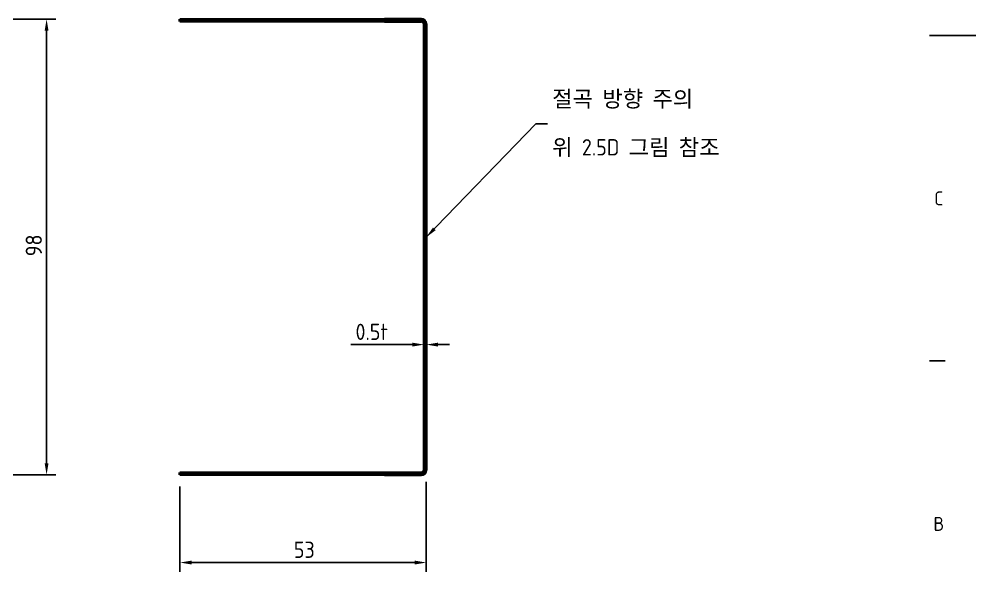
# Model space of a CAD drawing. Header units: millimetres. Extents: x 0 to 594, y 0 to 420.
# Drawn here: x 388.1 to 594, y 94.7 to 213.5 of the extents above; entities that cross this region are included whole.
import ezdxf

# ---------------------------------------------------------------- set-up
doc = ezdxf.new("R2010")
doc.units = ezdxf.units.MM
doc.linetypes.add('DASHED', pattern=[0.2067, 0.1654, -0.0413])
doc.layers.get('0').update_dxf_attribs({"color": 3, "lineweight": 25})
for name, color, linetype, lineweight in [('가려진 것(ISO)', 2, 'DASHED', 18), ('가시적인 것(ISO)', 3, 'Continuous', 40), ('경계(ISO)', 7, 'Continuous', 25), ('기호(ISO)', 5, 'Continuous', 25), ('치수(ISO)', 2, 'Continuous', 25)]:
    doc.layers.add(name, color=color, linetype=linetype, lineweight=lineweight)
doc.styles.add('문자 텍스트_PSTEK_POSCO', font='isocp.shx')
doc.styles.add('치수 텍스트_PSTEK_POSCO', font='isocp.shx')
doc.dimstyles.new('치수_PSTEK_POSCO', dxfattribs={"dimtxt": 3.5, "dimasz": 2.5, "dimexe": 2, "dimexo": 2.5, "dimgap": 1, "dimtad": 1, "dimrnd": 1e-08, "dimdsep": 46, "dimtxsty": '치수 텍스트_PSTEK_POSCO', "dimcen": 0.09, "dimdle": 10, "dimclrd": 7, "dimclre": 7, "dimclrt": 2, "dimadec": 1, "dimazin": 2, "dimtfac": 1, "dimtmove": 0, "dimatfit": 3, "dimfxl": 0, "dimtolj": 1, "dimlwd": -1, "dimlwe": -1, "dimarcsym": 0})
doc.dimstyles.new('치수_PSTEK_POSCO$7', dxfattribs={"dimtxt": 3.5, "dimasz": 2.5, "dimexe": 2, "dimexo": 2.5, "dimgap": 1, "dimtad": 1, "dimrnd": 1e-08, "dimdsep": 46, "dimtxsty": '치수 텍스트_PSTEK_POSCO', "dimcen": 0.09, "dimdle": 10, "dimclrd": 7, "dimclre": 7, "dimclrt": 2, "dimadec": 1, "dimazin": 2, "dimtfac": 1, "dimtmove": 0, "dimatfit": 3, "dimfxl": 0, "dimtolj": 1, "dimlwd": -1, "dimlwe": -1, "dimarcsym": 0})

# ---------------------------------------------------------------- blocks, each defined once
blk = doc.blocks.new('경계 Default Border')
at = {"layer": '경계(ISO)'}
blk.add_line((584.0000152587891, 140), (587.400016784668, 140), dxfattribs=at)
at = {"layer": '경계(ISO)', "flags": 128}
blk.add_lwpolyline([(594.0000152587891, 210), (584.0000152587891, 210)], dxfattribs=at)
at = {"layer": '경계(ISO)', "color": 2, "char_height": 3.00000011920929, "attachment_point": 7, "style": '문자 텍스트_PSTEK_POSCO'}
for s, insert in [('C', (585.0445395201642, 173.4713944559917)), ('B', (584.8782702028949, 103.4713944559917))]:
    blk.add_mtext(s, dxfattribs=dict(at, insert=insert))
blk = doc.blocks.new('*D24')
at = {"layer": 'Defpoints', "color": 0}
for p in [(365.7043154945746, 213.5167400358793), (394.0228696206238, 213.5167400358793), (365.7043154945746, 115.5167400358794)]:
    blk.add_point(p, dxfattribs=at)
at = {"layer": '치수(ISO)', "color": 7}
for p, q in [((368.2043154945746, 213.5167400358793), (396.0228696206238, 213.5167400358793)), ((394.0228696206237, 118.0167400358794), (394.0228696206238, 211.0167400358793)), ((368.2043154945746, 115.5167400358794), (396.0228696206237, 115.5167400358794))]:
    blk.add_line(p, q, dxfattribs=at)
for points in [[(393.6062029539571, 211.0167400358793), (394.4395362872905, 211.0167400358793), (394.0228696206238, 213.5167400358793)], [(393.6062029539571, 118.0167400358794), (394.4395362872904, 118.0167400358794), (394.0228696206237, 115.5167400358794)]]:
    blk.add_solid(points, dxfattribs=at)
at = {"layer": '치수(ISO)', "color": 2, "insert": (391.2728696206237, 162.519252662464), "char_height": 3.5, "attachment_point": 4, "rotation": 90, "style": '치수 텍스트_PSTEK_POSCO'}
blk.add_mtext('\\A1;98', dxfattribs=at)
blk = doc.blocks.new('*D39')
at = {"layer": 'Defpoints', "color": 0}
for p in [(475.2281189976625, 144.5212413257906), (475.7281189976626, 144.5212413257906), (475.7281189976626, 143.5211664645016)]:
    blk.add_point(p, dxfattribs=at)
at = {"layer": '치수(ISO)', "color": 7}
for p, q in [((472.7281189976625, 143.5211664645016), (459.4973868717182, 143.5211664645016)), ((475.7281189976626, 143.5211664645016), (475.2281189976625, 143.5211664645016)), ((478.2281189976626, 143.5211664645016), (480.7281189976626, 143.5211664645016))]:
    blk.add_line(p, q, dxfattribs=at)
for points in [[(472.7281189976625, 143.9378331311683), (472.7281189976625, 143.104499797835), (475.2281189976625, 143.5211664645016)], [(478.2281189976626, 143.9378331311683), (478.2281189976626, 143.104499797835), (475.7281189976626, 143.5211664645016)]]:
    blk.add_solid(points, dxfattribs=at)
at = {"layer": '치수(ISO)', "color": 2, "insert": (460.4973868717183, 146.2711664645016), "char_height": 3.5, "attachment_point": 4, "style": '치수 텍스트_PSTEK_POSCO'}
blk.add_mtext('\\A1;0.5t', dxfattribs=at)
blk = doc.blocks.new('*D40')
at = {"layer": 'Defpoints', "color": 0}
for p in [(422.7281189976601, 115.5167400358798), (475.7281189976626, 116.5167400358793), (475.7281189976626, 96.65083072812442)]:
    blk.add_point(p, dxfattribs=at)
at = {"layer": '치수(ISO)', "color": 7}
for p, q in [((475.7281189976626, 114.0167400358793), (475.7281189976626, 94.65083072812442)), ((422.7281189976601, 113.0167400358798), (422.7281189976601, 94.65083072812442)), ((425.2281189976601, 96.65083072812442), (473.2281189976626, 96.65083072812442))]:
    blk.add_line(p, q, dxfattribs=at)
for points in [[(425.2281189976601, 97.06749739479109), (425.2281189976601, 96.23416406145775), (422.7281189976601, 96.65083072812442)], [(473.2281189976626, 97.06749739479109), (473.2281189976626, 96.23416406145775), (475.7281189976626, 96.65083072812442)]]:
    blk.add_solid(points, dxfattribs=at)
at = {"layer": '치수(ISO)', "color": 2, "insert": (447.230631624246, 99.40083072812442), "char_height": 3.5, "attachment_point": 4, "style": '치수 텍스트_PSTEK_POSCO'}
blk.add_mtext('\\A1;53', dxfattribs=at)

msp = doc.modelspace()

# ---------------------------------------------------------------- linework, layer by layer
at = {"layer": '가려진 것(ISO)', "ltscale": 0.9522482752799988}
for p, q in [((474.7281189975889, 213.0167400358793), (474.7281189975889, 213.5167400358793)), ((475.7281189976603, 211.5167400358794), (475.2281189976603, 211.5167400358794)), ((475.7281189975876, 204.5167400358793), (475.2281189975876, 204.5167400358793)), ((475.7281189976603, 202.5167400358794), (475.2281189976603, 202.5167400358794)), ((475.7281189976603, 126.5167400358792), (475.2281189976603, 126.5167400358792)), ((475.7281189975876, 124.5167400358792), (475.2281189975877, 124.5167400358792)), ((475.7281189976603, 117.5167400358792), (475.2281189976603, 117.5167400358792)), ((474.7281189975889, 115.5167400358793), (474.7281189975889, 116.0167400358793))]:
    msp.add_line(p, q, dxfattribs=at)
at = {"layer": '가시적인 것(ISO)'}
for p, q in [((422.7281189976601, 213.5167400358789), (466.7281189976601, 213.5167400358793)), ((422.7281189976601, 213.0167400358789), (422.7281189976601, 213.5167400358789)), ((466.7281189976601, 213.0167400358792), (422.7281189976601, 213.0167400358789)), ((466.7281189976625, 213.5167400358793), (466.7281189976625, 213.0167400358793)), ((474.7281189976625, 213.5167400358793), (466.7281189976625, 213.5167400358793)), ((466.7281189976625, 213.0167400358793), (474.7281189976625, 213.0167400358793)), ((475.2281189976625, 212.5167400358793), (475.2281189976625, 116.5167400358793)), ((475.7281189976625, 212.5167400358793), (475.7281189976625, 116.5167400358793)), ((422.728118997661, 116.0167400358797), (466.728118997661, 116.0167400358793)), ((422.7281189976601, 115.5167400358797), (422.728118997661, 116.0167400358797)), ((466.728118997661, 115.5167400358794), (422.7281189976601, 115.5167400358797)), ((466.7281189976634, 116.0167400358794), (466.7281189976634, 115.5167400358794)), ((466.7281189976634, 116.0167400358794), (474.7281189976625, 116.0167400358793)), ((466.7281189976634, 115.5167400358794), (474.7281189976625, 115.5167400358793))]:
    msp.add_line(p, q, dxfattribs=at)
for centre, radius, start, end in [((474.7281189976625, 212.5167400358793), 1.000000000000018, 0, 90), ((474.7281189976625, 212.5167400358793), 0.4999999999999982, 0, 90), ((474.7281189976625, 116.5167400358793), 0.9999999999999964, 270, 0), ((474.7281189976625, 116.5167400358793), 0.4999999999999982, 270, 0)]:
    msp.add_arc(centre, radius, start, end, dxfattribs=at)

# ---------------------------------------------------------------- block references
msp.add_blockref('경계 Default Border', (0, 0))

# ---------------------------------------------------------------- texts
at = {"layer": '기호(ISO)', "color": 2, "insert": (502.8230996619261, 190.9825571102833), "char_height": 3.499999940395355, "width": 42.95947551727295, "attachment_point": 4, "line_spacing_factor": 1.786260366439819, "style": '치수 텍스트_PSTEK_POSCO'}
msp.add_mtext('{\\fISOCP|b0|i0;\\H3.5000;절곡 방향 주의 \\P위 2.5D 그림 참조 }', dxfattribs=at)

# ---------------------------------------------------------------- dimensions: what is measured, and where the dimension line sits
at = {"layer": '치수(ISO)', "color": 7}
for base, p1, p2, angle, picture, middle in [((394.0228696206238, 213.5167400358793), (365.7043154945746, 115.5167400358794), (365.7043154945746, 213.5167400358793), 90, '*D24', (394.0228696206237, 164.5167400358793)), ((475.7281189976626, 96.65083072812442), (422.7281189976601, 115.5167400358798), (475.7281189976626, 116.5167400358793), 180, '*D40', (449.2281189976613, 96.65083072812442))]:
    dim = msp.add_linear_dim(base=base, p1=p1, p2=p2, angle=angle, dimstyle='치수_PSTEK_POSCO', override={"dimdec": 2, "dimtp": 0, "dimtm": -0, "dimtdec": 2, "dimtofl": 0, "dimatfit": 1}, dxfattribs=at)
    dim.commit()
    dim.dimension.update_dxf_attribs({"geometry": picture, "text_midpoint": middle, "dimtype": 160})
dim = msp.add_linear_dim(base=(475.7281189976626, 143.5211664645016), p1=(475.2281189976625, 144.5212413257906), p2=(475.7281189976626, 144.5212413257906), angle=180, text='<>t', dimstyle='치수_PSTEK_POSCO', override={"dimdec": 2, "dimse1": 1, "dimse2": 1, "dimtp": 0, "dimtm": -0, "dimtdec": 2, "dimtofl": 1, "dimatfit": 1}, dxfattribs=at)
dim.commit()
dim.dimension.update_dxf_attribs({"geometry": '*D39', "text_midpoint": (463.9987648244742, 143.5211664645016), "dimtype": 160})

# ---------------------------------------------------------------- leaders
at = {"layer": '기호(ISO)', "color": 7, "annotation_type": 0, "has_hookline": 1, "hookline_direction": 0, "text_width": 37.42697078891797}
msp.add_leader([(475.7281189976625, 166.62968350427), (499.3230996619261, 190.9825571102833), (501.8230996619261, 190.9825571102833)], dimstyle='치수_PSTEK_POSCO$7', override={"dimtad": 0}, dxfattribs=at)

doc.saveas('drawing.dxf')
